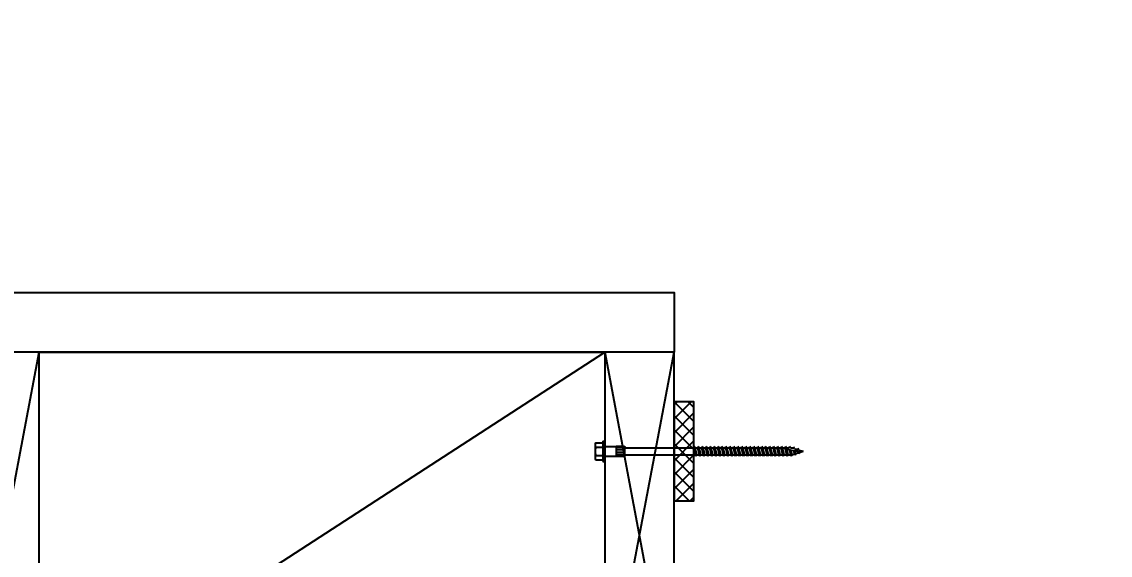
# Model space of a CAD drawing. Header units: inches. Extents: x -2661 to 42767, y -1222 to 9099.
# Drawn here: x 1841.86 to 1869.29, y 1115.02 to 1128.47 of the extents above; entities that cross this region are included whole.
import ezdxf
from ezdxf import colors
from ezdxf.entities.mleader import LeaderData, LeaderLine
from ezdxf.math import Vec2, Vec3

# ---------------------------------------------------------------- set-up
doc = ezdxf.new("R2010")
doc.units = ezdxf.units.IN
doc.header["$LTSCALE"] = 12
doc.header["$MEASUREMENT"] = 0
doc.layers.get('0').update_dxf_attribs({"linetype": 'CONTINUOUS'})
for name, color, linetype in [('S-ANNO-NOTE', 4, 'CONTINUOUS'), ('S-BOLT', 2, 'CONTINUOUS'), ('S-FASTENERS', 2, 'CONTINUOUS'), ('S-SIMPSON', 2, 'CONTINUOUS'), ('S-WOOD', 3, 'CONTINUOUS')]:
    doc.layers.add(name, color=color, linetype=linetype)
doc.styles.add('Arial', font='arial.ttf', dxfattribs={"width": 0.85})

# ---------------------------------------------------------------- blocks, each defined once
blk = doc.blocks.new('*U1149')
blk.add_lwpolyline([(1.75, -9.25), (0, -9.25), (0, 0), (1.75, 0)], close=True)
at = {"layer": 'S-WOOD', "color": 2}
for p, q in [((1.75, -9.25), (0, 0)), ((1.75, 0), (0, -9.25))]:
    blk.add_line(p, q, dxfattribs=at)
blk = doc.blocks.new('*U519')
at = {"color": 0}
blk.add_line((0, 9.25), (14.25, 0), dxfattribs=at)
blk.add_lwpolyline([(0, 9.25), (0, 0), (14.25, 0), (14.25, 9.25)], close=True)
blk = doc.blocks.new('SDS.25X5-f')
at = {"layer": 'S-SIMPSON'}
for p, q in [((0.26, 0.05), (-0.26, 0.05)), ((-0.26, 0.05), (-0.26, 0)), ((0.26, 0), (-0.26, 0)), ((-0.217, 0.224), (-0.217, 0.05)), ((0.162, 0.24), (-0.162, 0.24)), ((-0.108, 0.224), (-0.108, 0.05)), ((0.108, 0.224), (0.108, 0.05)), ((0.217, 0.224), (0.217, 0.05)), ((0.26, 0.05), (0.26, 0)), ((-0.126, -0.286), (-0.126, -0.5)), ((0.126, -0.286), (-0.126, -0.286)), ((0.128, -0.5), (-0.124, -0.5)), ((-0.087, -0.536), (-0.123, -0.5)), ((-0.087, -0.536), (-0.087, -2.291)), ((-0.082, -0.286), (-0.082, -0.5)), ((-0.019, -0.286), (-0.019, -0.5)), ((0.049, -0.286), (0.049, -0.5)), ((0.123, -0.5), (0.087, -0.536)), ((0.087, -0.532), (0.087, -2.25)), ((0.087, -0.532), (0.087, -2.25)), ((0.102, -0.286), (0.102, -0.5)), ((0.126, -0.286), (0.126, -0.5)), ((-0.087, -0.575), (-0.087, -2.291)), ((0.087, -2.182), (0.087, -2.25)), ((0.087, -2.182), (0.087, -2.25)), ((-0.087, -2.225), (-0.087, -2.291)), ((-0.087, -2.225), (-0.087, -2.291)), ((-0.087, -2.225), (-0.087, -2.291))]:
    blk.add_line(p, q, dxfattribs=at)
at = {"layer": 'S-SIMPSON', "color": 1}
for p, q in [((-0.123, -2.3), (0.087, -2.25)), ((-0.123, -2.3), (0.087, -2.25)), ((-0.123, -2.3), (0.087, -2.25)), ((0.123, -2.256), (-0.123, -2.3)), ((0.123, -2.256), (-0.123, -2.3)), ((0.123, -2.256), (-0.123, -2.3)), ((-0.087, -2.325), (-0.123, -2.3)), ((-0.087, -2.325), (-0.123, -2.3)), ((-0.087, -2.325), (-0.123, -2.3)), ((-0.123, -2.4), (0.087, -2.35)), ((-0.123, -2.4), (0.087, -2.35)), ((-0.123, -2.4), (0.087, -2.35)), ((-0.123, -2.4), (0.087, -2.35)), ((0.123, -2.356), (-0.123, -2.4)), ((0.123, -2.356), (-0.123, -2.4)), ((0.123, -2.356), (-0.123, -2.4)), ((0.123, -2.356), (-0.123, -2.4)), ((-0.087, -2.425), (-0.123, -2.4)), ((-0.087, -2.425), (-0.123, -2.4)), ((-0.087, -2.425), (-0.123, -2.4)), ((-0.087, -2.425), (-0.123, -2.4)), ((-0.087, -2.425), (-0.123, -2.4)), ((-0.123, -2.5), (0.087, -2.45)), ((-0.123, -2.5), (0.087, -2.45)), ((-0.123, -2.5), (0.087, -2.45)), ((-0.123, -2.5), (0.087, -2.45)), ((-0.123, -2.5), (0.087, -2.45)), ((-0.123, -2.5), (0.087, -2.45)), ((-0.123, -2.5), (0.087, -2.45)), ((-0.123, -2.5), (0.087, -2.45)), ((0.123, -2.456), (-0.123, -2.5)), ((0.123, -2.456), (-0.123, -2.5)), ((0.123, -2.456), (-0.123, -2.5)), ((0.123, -2.456), (-0.123, -2.5)), ((0.123, -2.456), (-0.123, -2.5)), ((0.123, -2.456), (-0.123, -2.5)), ((0.123, -2.456), (-0.123, -2.5)), ((0.123, -2.456), (-0.123, -2.5)), ((0.123, -2.456), (-0.123, -2.5)), ((-0.087, -2.325), (0.087, -2.282)), ((-0.087, -2.325), (0.087, -2.282)), ((-0.087, -2.325), (0.087, -2.282)), ((-0.087, -2.325), (-0.087, -2.391)), ((-0.087, -2.325), (-0.087, -2.391)), ((-0.087, -2.325), (-0.087, -2.391)), ((-0.087, -2.325), (-0.087, -2.391)), ((-0.087, -2.325), (-0.087, -2.391)), ((-0.087, -2.325), (-0.087, -2.391)), ((-0.087, -2.425), (0.087, -2.382)), ((-0.087, -2.425), (0.087, -2.382)), ((-0.087, -2.425), (0.087, -2.382)), ((-0.087, -2.425), (0.087, -2.382)), ((-0.087, -2.425), (0, -2.403)), ((-0.087, -2.425), (-0.087, -2.491)), ((-0.087, -2.425), (-0.087, -2.491)), ((-0.087, -2.425), (-0.087, -2.491)), ((-0.087, -2.425), (-0.087, -2.491)), ((-0.087, -2.425), (-0.087, -2.491)), ((-0.087, -2.425), (-0.087, -2.491)), ((-0.087, -2.425), (-0.087, -2.491)), ((-0.087, -2.425), (-0.087, -2.491)), ((-0.087, -2.425), (-0.087, -2.491)), ((-0.087, -2.425), (-0.087, -2.491)), ((-0.087, -2.425), (-0.087, -2.491)), ((-0.087, -2.425), (-0.087, -2.491)), ((-0.087, -2.491), (0.087, -2.45)), ((0.087, -2.25), (0.123, -2.256)), ((0.087, -2.25), (0.123, -2.256)), ((0.087, -2.25), (0.123, -2.256)), ((0.087, -2.282), (0.123, -2.256)), ((0.087, -2.282), (0.123, -2.256)), ((0.087, -2.282), (0.123, -2.256)), ((0.087, -2.282), (0.087, -2.35)), ((0.087, -2.282), (0.087, -2.35)), ((0.087, -2.282), (0.087, -2.35)), ((0.087, -2.282), (0.087, -2.35)), ((0.087, -2.282), (0.087, -2.35)), ((0.087, -2.282), (0.087, -2.35)), ((0.087, -2.35), (0.123, -2.356)), ((0.087, -2.35), (0.123, -2.356)), ((0.087, -2.35), (0.123, -2.356)), ((0.087, -2.35), (0.123, -2.356)), ((0.087, -2.382), (0.123, -2.356)), ((0.087, -2.382), (0.123, -2.356)), ((0.087, -2.382), (0.123, -2.356)), ((0.087, -2.382), (0.123, -2.356)), ((0.087, -2.382), (0.087, -2.45)), ((0.087, -2.382), (0.087, -2.45)), ((0.087, -2.382), (0.087, -2.45)), ((0.087, -2.382), (0.087, -2.45)), ((0.087, -2.382), (0.087, -2.45)), ((0.087, -2.382), (0.087, -2.45)), ((0.087, -2.382), (0.087, -2.45)), ((0.087, -2.382), (0.087, -2.45)), ((0.087, -2.382), (0.087, -2.45)), ((0.087, -2.382), (0.087, -2.45)), ((0.087, -2.45), (0.123, -2.456)), ((0.087, -2.45), (0.123, -2.456)), ((0.087, -2.45), (0.123, -2.456)), ((0.087, -2.45), (0.123, -2.456)), ((0.087, -2.45), (0.123, -2.456)), ((0.087, -2.45), (0.123, -2.456)), ((0.087, -2.45), (0.123, -2.456)), ((0.087, -2.45), (0.123, -2.456)), ((0.087, -2.45), (0.123, -2.456)), ((0.087, -2.482), (0.123, -2.456)), ((0.087, -2.482), (0.123, -2.456)), ((0.087, -2.482), (0.123, -2.456)), ((0.087, -2.482), (0.123, -2.456)), ((0.087, -2.482), (0.123, -2.456)), ((0.087, -2.482), (0.123, -2.456)), ((0.087, -2.482), (0.123, -2.456)), ((0.087, -2.482), (0.123, -2.456)), ((0.087, -2.482), (0.123, -2.456)), ((-0.087, -2.525), (-0.123, -2.5)), ((-0.087, -2.525), (-0.123, -2.5)), ((-0.087, -2.525), (-0.123, -2.5)), ((-0.087, -2.525), (-0.123, -2.5)), ((-0.087, -2.525), (-0.123, -2.5)), ((-0.087, -2.525), (-0.123, -2.5)), ((-0.087, -2.525), (-0.123, -2.5)), ((-0.087, -2.525), (-0.123, -2.5)), ((-0.087, -2.525), (-0.123, -2.5)), ((-0.087, -2.525), (-0.123, -2.5)), ((-0.087, -2.525), (-0.123, -2.5)), ((-0.087, -2.525), (-0.123, -2.5)), ((-0.087, -2.525), (-0.123, -2.5)), ((-0.123, -2.6), (0.087, -2.55)), ((-0.123, -2.6), (0.087, -2.55)), ((-0.123, -2.6), (0.087, -2.55)), ((-0.123, -2.6), (0.087, -2.55)), ((-0.123, -2.6), (0.087, -2.55)), ((-0.123, -2.6), (0.087, -2.55)), ((-0.123, -2.6), (0.087, -2.55)), ((-0.123, -2.6), (0.087, -2.55)), ((-0.123, -2.6), (0.087, -2.55)), ((0.123, -2.556), (-0.123, -2.6)), ((0.123, -2.556), (-0.123, -2.6)), ((0.123, -2.556), (-0.123, -2.6)), ((0.123, -2.556), (-0.123, -2.6)), ((0.123, -2.556), (-0.123, -2.6)), ((0.123, -2.556), (-0.123, -2.6)), ((0.123, -2.556), (-0.123, -2.6)), ((0.123, -2.556), (-0.123, -2.6)), ((0.123, -2.556), (-0.123, -2.6)), ((-0.087, -2.625), (-0.123, -2.6)), ((-0.087, -2.625), (-0.123, -2.6)), ((-0.087, -2.625), (-0.123, -2.6)), ((-0.087, -2.625), (-0.123, -2.6)), ((-0.087, -2.625), (-0.123, -2.6)), ((-0.087, -2.625), (-0.123, -2.6)), ((-0.087, -2.625), (-0.123, -2.6)), ((-0.087, -2.625), (-0.123, -2.6)), ((-0.087, -2.625), (-0.123, -2.6)), ((-0.123, -2.7), (0.087, -2.65)), ((-0.123, -2.7), (0.087, -2.65)), ((-0.123, -2.7), (0.087, -2.65)), ((-0.123, -2.7), (0.087, -2.65)), ((-0.123, -2.7), (0.087, -2.65)), ((-0.123, -2.7), (0.087, -2.65)), ((-0.123, -2.7), (0.087, -2.65)), ((-0.123, -2.7), (0.087, -2.65)), ((-0.123, -2.7), (0.087, -2.65)), ((-0.123, -2.7), (0.087, -2.65)), ((-0.123, -2.7), (0.087, -2.65)), ((0.123, -2.656), (-0.123, -2.7)), ((0.123, -2.656), (-0.123, -2.7)), ((0.123, -2.656), (-0.123, -2.7)), ((0.123, -2.656), (-0.123, -2.7)), ((0.123, -2.656), (-0.123, -2.7)), ((0.123, -2.656), (-0.123, -2.7)), ((0.123, -2.656), (-0.123, -2.7)), ((0.123, -2.656), (-0.123, -2.7)), ((0.123, -2.656), (-0.123, -2.7)), ((0.123, -2.656), (-0.123, -2.7)), ((0.123, -2.656), (-0.123, -2.7)), ((-0.087, -2.725), (-0.123, -2.7)), ((-0.087, -2.725), (-0.123, -2.7)), ((-0.087, -2.725), (-0.123, -2.7)), ((-0.087, -2.725), (-0.123, -2.7)), ((-0.087, -2.725), (-0.123, -2.7)), ((-0.087, -2.725), (-0.123, -2.7)), ((-0.087, -2.725), (-0.123, -2.7)), ((-0.087, -2.725), (-0.123, -2.7)), ((-0.087, -2.725), (-0.123, -2.7)), ((-0.087, -2.725), (-0.123, -2.7)), ((-0.087, -2.725), (-0.123, -2.7)), ((-0.087, -2.725), (-0.123, -2.7)), ((-0.087, -2.725), (-0.123, -2.7)), ((-0.087, -2.525), (0.087, -2.482)), ((-0.087, -2.525), (0.087, -2.482)), ((-0.087, -2.525), (0.087, -2.482)), ((-0.087, -2.525), (0.087, -2.482)), ((-0.087, -2.525), (0.087, -2.482)), ((-0.087, -2.525), (0.087, -2.482)), ((-0.087, -2.525), (0.087, -2.482)), ((-0.087, -2.525), (0.087, -2.482)), ((-0.087, -2.525), (0.087, -2.482)), ((-0.087, -2.525), (0.013, -2.5)), ((-0.087, -2.525), (0.013, -2.5)), ((-0.087, -2.525), (0.013, -2.5)), ((-0.087, -2.525), (0, -2.503)), ((-0.087, -2.525), (-0.087, -2.591)), ((-0.087, -2.525), (-0.087, -2.591)), ((-0.087, -2.525), (-0.087, -2.591)), ((-0.087, -2.525), (-0.087, -2.591)), ((-0.087, -2.525), (-0.087, -2.591)), ((-0.087, -2.525), (-0.087, -2.591)), ((-0.087, -2.525), (-0.087, -2.591)), ((-0.087, -2.525), (-0.087, -2.591)), ((-0.087, -2.525), (-0.087, -2.591)), ((-0.087, -2.525), (-0.087, -2.591)), ((-0.087, -2.525), (-0.087, -2.591)), ((-0.087, -2.625), (0.087, -2.582)), ((-0.087, -2.625), (0.087, -2.582)), ((-0.087, -2.625), (0.087, -2.582)), ((-0.087, -2.625), (0.087, -2.582)), ((-0.087, -2.625), (0.087, -2.582)), ((-0.087, -2.625), (0.087, -2.582)), ((-0.087, -2.625), (0.087, -2.582)), ((-0.087, -2.625), (0.087, -2.582)), ((-0.087, -2.625), (0.087, -2.582)), ((-0.087, -2.625), (-0.087, -2.691)), ((-0.087, -2.625), (-0.087, -2.691)), ((-0.087, -2.625), (-0.087, -2.691)), ((-0.087, -2.625), (-0.087, -2.691)), ((-0.087, -2.625), (-0.087, -2.691)), ((-0.087, -2.625), (-0.087, -2.691)), ((-0.087, -2.625), (-0.087, -2.691)), ((-0.087, -2.625), (-0.087, -2.691)), ((-0.087, -2.625), (-0.087, -2.691)), ((-0.087, -2.625), (-0.087, -2.691)), ((-0.087, -2.625), (-0.087, -2.691)), ((-0.087, -2.725), (0.087, -2.682)), ((-0.087, -2.725), (0.087, -2.682)), ((-0.087, -2.725), (0.087, -2.682)), ((-0.087, -2.725), (0.087, -2.682)), ((-0.087, -2.725), (0.087, -2.682)), ((-0.087, -2.725), (0.087, -2.682)), ((-0.087, -2.725), (0.087, -2.682)), ((-0.087, -2.725), (0.087, -2.682)), ((-0.087, -2.725), (0.087, -2.682)), ((-0.087, -2.725), (0.087, -2.682)), ((-0.087, -2.725), (0.087, -2.682)), ((-0.087, -2.725), (0, -2.703)), ((-0.087, -2.725), (0, -2.703)), ((-0.087, -2.725), (-0.087, -2.791)), ((-0.087, -2.725), (-0.087, -2.791)), ((-0.087, -2.725), (-0.087, -2.791)), ((-0.087, -2.725), (-0.087, -2.791)), ((-0.087, -2.725), (-0.087, -2.791)), ((-0.087, -2.725), (-0.087, -2.791)), ((-0.087, -2.725), (-0.087, -2.791)), ((-0.087, -2.725), (-0.087, -2.791)), ((-0.087, -2.725), (-0.087, -2.791)), ((-0.087, -2.725), (-0.087, -2.791)), ((0.087, -2.482), (0.087, -2.55)), ((0.087, -2.482), (0.087, -2.55)), ((0.087, -2.482), (0.087, -2.55)), ((0.087, -2.482), (0.087, -2.55)), ((0.087, -2.482), (0.087, -2.55)), ((0.087, -2.482), (0.087, -2.55)), ((0.087, -2.482), (0.087, -2.55)), ((0.087, -2.482), (0.087, -2.55)), ((0.087, -2.482), (0.087, -2.55)), ((0.087, -2.482), (0.087, -2.55)), ((0.087, -2.482), (0.087, -2.55)), ((0.087, -2.482), (0.087, -2.55)), ((0.087, -2.482), (0.087, -2.55)), ((0.087, -2.55), (0.123, -2.556)), ((0.087, -2.55), (0.123, -2.556)), ((0.087, -2.55), (0.123, -2.556)), ((0.087, -2.55), (0.123, -2.556)), ((0.087, -2.55), (0.123, -2.556)), ((0.087, -2.55), (0.123, -2.556)), ((0.087, -2.55), (0.123, -2.556)), ((0.087, -2.55), (0.123, -2.556)), ((0.087, -2.55), (0.123, -2.556)), ((0.087, -2.582), (0.123, -2.556)), ((0.087, -2.582), (0.123, -2.556)), ((0.087, -2.582), (0.123, -2.556)), ((0.087, -2.582), (0.123, -2.556)), ((0.087, -2.582), (0.123, -2.556)), ((0.087, -2.582), (0.123, -2.556)), ((0.087, -2.582), (0.123, -2.556)), ((0.087, -2.582), (0.123, -2.556)), ((0.087, -2.582), (0.123, -2.556)), ((0.087, -2.582), (0.087, -2.65)), ((0.087, -2.582), (0.087, -2.65)), ((0.087, -2.582), (0.087, -2.65)), ((0.087, -2.582), (0.087, -2.65)), ((0.087, -2.582), (0.087, -2.65)), ((0.087, -2.582), (0.087, -2.65)), ((0.087, -2.582), (0.087, -2.65)), ((0.087, -2.582), (0.087, -2.65)), ((0.087, -2.582), (0.087, -2.65)), ((0.087, -2.582), (0.087, -2.65)), ((0.087, -2.582), (0.087, -2.65)), ((0.087, -2.65), (0.123, -2.656)), ((0.087, -2.65), (0.123, -2.656)), ((0.087, -2.65), (0.123, -2.656)), ((0.087, -2.65), (0.123, -2.656)), ((0.087, -2.65), (0.123, -2.656)), ((0.087, -2.65), (0.123, -2.656)), ((0.087, -2.65), (0.123, -2.656)), ((0.087, -2.65), (0.123, -2.656)), ((0.087, -2.65), (0.123, -2.656)), ((0.087, -2.65), (0.123, -2.656)), ((0.087, -2.65), (0.123, -2.656)), ((0.087, -2.682), (0.123, -2.656)), ((0.087, -2.682), (0.123, -2.656)), ((0.087, -2.682), (0.123, -2.656)), ((0.087, -2.682), (0.123, -2.656)), ((0.087, -2.682), (0.123, -2.656)), ((0.087, -2.682), (0.123, -2.656)), ((0.087, -2.682), (0.123, -2.656)), ((0.087, -2.682), (0.123, -2.656)), ((0.087, -2.682), (0.123, -2.656)), ((0.087, -2.682), (0.123, -2.656)), ((0.087, -2.682), (0.123, -2.656)), ((0.087, -2.682), (0.087, -2.75)), ((0.087, -2.682), (0.087, -2.75)), ((0.087, -2.682), (0.087, -2.75)), ((0.087, -2.682), (0.087, -2.75)), ((0.087, -2.682), (0.087, -2.75)), ((0.087, -2.682), (0.087, -2.75)), ((0.087, -2.682), (0.087, -2.75)), ((0.087, -2.682), (0.087, -2.75)), ((-0.123, -2.8), (0.087, -2.75)), ((-0.123, -2.8), (0.087, -2.75)), ((-0.123, -2.8), (0.087, -2.75)), ((-0.123, -2.8), (0.087, -2.75)), ((-0.123, -2.8), (0.087, -2.75)), ((-0.123, -2.8), (0.087, -2.75)), ((-0.123, -2.8), (0.087, -2.75)), ((-0.123, -2.8), (0.087, -2.75)), ((0.123, -2.756), (-0.123, -2.8)), ((0.123, -2.756), (-0.123, -2.8)), ((0.123, -2.756), (-0.123, -2.8)), ((0.123, -2.756), (-0.123, -2.8)), ((0.123, -2.756), (-0.123, -2.8)), ((0.123, -2.756), (-0.123, -2.8)), ((0.123, -2.756), (-0.123, -2.8)), ((0.123, -2.756), (-0.123, -2.8)), ((0.123, -2.756), (-0.123, -2.8)), ((-0.087, -2.825), (-0.123, -2.8)), ((-0.087, -2.825), (-0.123, -2.8)), ((-0.087, -2.825), (-0.123, -2.8)), ((-0.087, -2.825), (-0.123, -2.8)), ((-0.087, -2.825), (-0.123, -2.8)), ((-0.087, -2.825), (-0.123, -2.8)), ((-0.087, -2.825), (-0.123, -2.8)), ((-0.087, -2.825), (-0.123, -2.8)), ((-0.087, -2.825), (-0.123, -2.8)), ((-0.087, -2.825), (-0.123, -2.8)), ((-0.123, -2.9), (0.087, -2.85)), ((-0.123, -2.9), (0.087, -2.85)), ((-0.123, -2.9), (0.087, -2.85)), ((-0.123, -2.9), (0.087, -2.85)), ((-0.123, -2.9), (0.087, -2.85)), ((-0.123, -2.9), (0.087, -2.85)), ((0.123, -2.856), (-0.123, -2.9)), ((0.123, -2.856), (-0.123, -2.9)), ((0.123, -2.856), (-0.123, -2.9)), ((0.123, -2.856), (-0.123, -2.9)), ((0.123, -2.856), (-0.123, -2.9)), ((0.123, -2.856), (-0.123, -2.9)), ((-0.087, -2.925), (-0.123, -2.9)), ((-0.087, -2.925), (-0.123, -2.9)), ((-0.087, -2.925), (-0.123, -2.9)), ((-0.087, -2.925), (-0.123, -2.9)), ((-0.087, -2.925), (-0.123, -2.9)), ((-0.087, -2.925), (-0.123, -2.9)), ((-0.123, -3), (0.087, -2.95)), ((-0.123, -3), (0.087, -2.95)), ((-0.123, -3), (0.087, -2.95)), ((-0.123, -3), (0.087, -2.95)), ((-0.123, -3), (0.087, -2.95)), ((-0.123, -3), (0.087, -2.95)), ((-0.123, -3), (0.087, -2.95)), ((0.123, -2.956), (-0.123, -3)), ((0.123, -2.956), (-0.123, -3)), ((0.123, -2.956), (-0.123, -3)), ((0.123, -2.956), (-0.123, -3)), ((0.123, -2.956), (-0.123, -3)), ((0.123, -2.956), (-0.123, -3)), ((0.123, -2.956), (-0.123, -3)), ((-0.087, -3.025), (-0.123, -3)), ((-0.087, -3.025), (-0.123, -3)), ((-0.087, -3.025), (-0.123, -3)), ((-0.087, -3.025), (-0.123, -3)), ((-0.087, -3.025), (-0.123, -3)), ((-0.087, -3.025), (-0.123, -3)), ((-0.087, -3.025), (-0.123, -3)), ((-0.087, -3.025), (-0.123, -3)), ((-0.087, -2.791), (0.087, -2.75)), ((-0.087, -2.825), (0.087, -2.782)), ((-0.087, -2.825), (0.087, -2.782)), ((-0.087, -2.825), (0.087, -2.782)), ((-0.087, -2.825), (0.087, -2.782)), ((-0.087, -2.825), (0.087, -2.782)), ((-0.087, -2.825), (0.087, -2.782)), ((-0.087, -2.825), (0.087, -2.782)), ((-0.087, -2.825), (0.087, -2.782)), ((-0.087, -2.825), (0.087, -2.782)), ((-0.087, -2.825), (0, -2.803)), ((-0.087, -2.825), (-0.087, -2.891)), ((-0.087, -2.825), (-0.087, -2.891)), ((-0.087, -2.825), (-0.087, -2.891)), ((-0.087, -2.825), (-0.087, -2.891)), ((-0.087, -2.825), (-0.087, -2.891)), ((-0.087, -2.825), (-0.087, -2.891)), ((-0.087, -2.825), (-0.087, -2.891)), ((-0.087, -2.825), (-0.087, -2.891)), ((-0.087, -2.925), (0.087, -2.882)), ((-0.087, -2.925), (0.087, -2.882)), ((-0.087, -2.925), (0.087, -2.882)), ((-0.087, -2.925), (0.087, -2.882)), ((-0.087, -2.925), (0.087, -2.882)), ((-0.087, -2.925), (0.087, -2.882)), ((-0.087, -2.925), (-0.087, -2.991)), ((-0.087, -2.925), (-0.087, -2.991)), ((-0.087, -2.925), (-0.087, -2.991)), ((-0.087, -2.925), (-0.087, -2.991)), ((-0.087, -2.925), (-0.087, -2.991)), ((-0.087, -2.925), (-0.087, -2.991)), ((-0.087, -2.925), (-0.087, -2.991)), ((-0.087, -3.025), (0.087, -2.982)), ((-0.087, -3.025), (0.087, -2.982)), ((-0.087, -3.025), (0.087, -2.982)), ((-0.087, -3.025), (0.087, -2.982)), ((-0.087, -3.025), (0.087, -2.982)), ((-0.087, -3.025), (0.087, -2.982)), ((-0.087, -3.025), (0.087, -2.982)), ((-0.087, -3.025), (0, -3.003)), ((0.087, -2.75), (0.123, -2.756)), ((0.087, -2.75), (0.123, -2.756)), ((0.087, -2.75), (0.123, -2.756)), ((0.087, -2.75), (0.123, -2.756)), ((0.087, -2.75), (0.123, -2.756)), ((0.087, -2.75), (0.123, -2.756)), ((0.087, -2.75), (0.123, -2.756)), ((0.087, -2.75), (0.123, -2.756)), ((0.087, -2.75), (0.123, -2.756)), ((0.087, -2.782), (0.123, -2.756)), ((0.087, -2.782), (0.123, -2.756)), ((0.087, -2.782), (0.123, -2.756)), ((0.087, -2.782), (0.123, -2.756)), ((0.087, -2.782), (0.123, -2.756)), ((0.087, -2.782), (0.123, -2.756)), ((0.087, -2.782), (0.123, -2.756)), ((0.087, -2.782), (0.123, -2.756)), ((0.087, -2.782), (0.123, -2.756)), ((0.087, -2.782), (0.087, -2.85)), ((0.087, -2.782), (0.087, -2.85)), ((0.087, -2.782), (0.087, -2.85)), ((0.087, -2.782), (0.087, -2.85)), ((0.087, -2.782), (0.087, -2.85)), ((0.087, -2.782), (0.087, -2.85)), ((0.087, -2.782), (0.087, -2.85)), ((0.087, -2.782), (0.087, -2.85)), ((0.087, -2.782), (0.087, -2.85)), ((0.087, -2.85), (0.123, -2.856)), ((0.087, -2.85), (0.123, -2.856)), ((0.087, -2.85), (0.123, -2.856)), ((0.087, -2.85), (0.123, -2.856)), ((0.087, -2.85), (0.123, -2.856)), ((0.087, -2.85), (0.123, -2.856)), ((0.087, -2.882), (0.123, -2.856)), ((0.087, -2.882), (0.123, -2.856)), ((0.087, -2.882), (0.123, -2.856)), ((0.087, -2.882), (0.123, -2.856)), ((0.087, -2.882), (0.123, -2.856)), ((0.087, -2.882), (0.123, -2.856)), ((0.087, -2.882), (0.087, -2.95)), ((0.087, -2.882), (0.087, -2.95)), ((0.087, -2.882), (0.087, -2.95)), ((0.087, -2.882), (0.087, -2.95)), ((0.087, -2.882), (0.087, -2.95)), ((0.087, -2.882), (0.087, -2.95)), ((0.087, -2.882), (0.087, -2.95)), ((0.087, -2.95), (0.123, -2.956)), ((0.087, -2.95), (0.123, -2.956)), ((0.087, -2.95), (0.123, -2.956)), ((0.087, -2.95), (0.123, -2.956)), ((0.087, -2.95), (0.123, -2.956)), ((0.087, -2.95), (0.123, -2.956)), ((0.087, -2.95), (0.123, -2.956)), ((0.087, -2.982), (0.123, -2.956)), ((0.087, -2.982), (0.123, -2.956)), ((0.087, -2.982), (0.123, -2.956)), ((0.087, -2.982), (0.123, -2.956)), ((0.087, -2.982), (0.123, -2.956)), ((0.087, -2.982), (0.123, -2.956)), ((0.087, -2.982), (0.123, -2.956)), ((0.087, -2.982), (0.087, -3.05)), ((0.087, -2.982), (0.087, -3.05)), ((0.087, -2.982), (0.087, -3.05)), ((0.087, -2.982), (0.087, -3.05)), ((0.087, -2.982), (0.087, -3.05)), ((0.087, -2.982), (0.087, -3.05)), ((0.087, -2.982), (0.087, -3.05)), ((0.087, -2.982), (0.087, -3.05)), ((0.087, -2.982), (0.087, -3.05)), ((0.087, -2.982), (0.087, -3.05)), ((0.087, -2.982), (0.087, -3.05)), ((0.087, -2.982), (0.087, -3.05)), ((0.087, -2.982), (0.087, -3.05)), ((0.087, -2.982), (0.087, -3.05)), ((-0.123, -3.1), (0.087, -3.05)), ((-0.123, -3.1), (0.087, -3.05)), ((-0.123, -3.1), (0.087, -3.05)), ((-0.123, -3.1), (0.087, -3.05)), ((-0.123, -3.1), (0.087, -3.05)), ((-0.123, -3.1), (0.087, -3.05)), ((0.123, -3.056), (-0.123, -3.1)), ((0.123, -3.056), (-0.123, -3.1)), ((0.123, -3.056), (-0.123, -3.1)), ((0.123, -3.056), (-0.123, -3.1)), ((0.123, -3.056), (-0.123, -3.1)), ((0.123, -3.056), (-0.123, -3.1)), ((-0.087, -3.125), (-0.123, -3.1)), ((-0.087, -3.125), (-0.123, -3.1)), ((-0.087, -3.125), (-0.123, -3.1)), ((-0.087, -3.125), (-0.123, -3.1)), ((-0.087, -3.125), (-0.123, -3.1)), ((-0.087, -3.125), (-0.123, -3.1)), ((-0.087, -3.125), (-0.123, -3.1)), ((-0.123, -3.2), (0.087, -3.15)), ((-0.123, -3.2), (0.087, -3.15)), ((-0.123, -3.2), (0.087, -3.15)), ((0.123, -3.156), (-0.123, -3.2)), ((0.123, -3.156), (-0.123, -3.2)), ((0.123, -3.156), (-0.123, -3.2)), ((-0.087, -3.225), (-0.123, -3.2)), ((-0.087, -3.225), (-0.123, -3.2)), ((-0.087, -3.225), (-0.123, -3.2)), ((-0.123, -3.3), (0.087, -3.25)), ((-0.123, -3.3), (0.087, -3.25)), ((-0.123, -3.3), (0.087, -3.25)), ((0.123, -3.256), (-0.123, -3.3)), ((0.123, -3.256), (-0.123, -3.3)), ((0.123, -3.256), (-0.123, -3.3)), ((-0.087, -3.025), (-0.087, -3.091)), ((-0.087, -3.025), (-0.087, -3.091)), ((-0.087, -3.025), (-0.087, -3.091)), ((-0.087, -3.025), (-0.087, -3.091)), ((-0.087, -3.025), (-0.087, -3.091)), ((-0.087, -3.025), (-0.087, -3.091)), ((-0.087, -3.025), (-0.087, -3.091)), ((-0.087, -3.025), (-0.087, -3.091)), ((-0.087, -3.125), (0.087, -3.082)), ((-0.087, -3.125), (0.087, -3.082)), ((-0.087, -3.125), (0.087, -3.082)), ((-0.087, -3.125), (0.087, -3.082)), ((-0.087, -3.125), (0.087, -3.082)), ((-0.087, -3.125), (0.087, -3.082)), ((-0.087, -3.125), (0, -3.103)), ((-0.087, -3.125), (-0.087, -3.191)), ((-0.087, -3.125), (-0.087, -3.191)), ((-0.087, -3.125), (-0.087, -3.191)), ((-0.087, -3.125), (-0.087, -3.191)), ((-0.087, -3.125), (-0.087, -3.191)), ((-0.087, -3.125), (-0.087, -3.191)), ((-0.087, -3.125), (-0.087, -3.191)), ((-0.087, -3.225), (0.087, -3.182)), ((-0.087, -3.225), (0.087, -3.182)), ((-0.087, -3.225), (0.087, -3.182)), ((-0.087, -3.225), (-0.087, -3.291)), ((-0.087, -3.225), (-0.087, -3.291)), ((-0.087, -3.225), (-0.087, -3.291)), ((-0.087, -3.225), (-0.087, -3.291)), ((-0.087, -3.225), (-0.087, -3.291)), ((-0.087, -3.325), (0.087, -3.282)), ((-0.087, -3.325), (0.087, -3.282)), ((-0.087, -3.325), (0.087, -3.282)), ((0.087, -3.05), (0.123, -3.056)), ((0.087, -3.05), (0.123, -3.056)), ((0.087, -3.05), (0.123, -3.056)), ((0.087, -3.05), (0.123, -3.056)), ((0.087, -3.05), (0.123, -3.056)), ((0.087, -3.05), (0.123, -3.056)), ((0.087, -3.082), (0.123, -3.056)), ((0.087, -3.082), (0.123, -3.056)), ((0.087, -3.082), (0.123, -3.056)), ((0.087, -3.082), (0.123, -3.056)), ((0.087, -3.082), (0.123, -3.056)), ((0.087, -3.082), (0.123, -3.056)), ((0.087, -3.082), (0.087, -3.15)), ((0.087, -3.082), (0.087, -3.15)), ((0.087, -3.082), (0.087, -3.15)), ((0.087, -3.082), (0.087, -3.15)), ((0.087, -3.082), (0.087, -3.15)), ((0.087, -3.082), (0.087, -3.15)), ((0.087, -3.082), (0.087, -3.15)), ((0.087, -3.15), (0.123, -3.156)), ((0.087, -3.15), (0.123, -3.156)), ((0.087, -3.15), (0.123, -3.156)), ((0.087, -3.182), (0.123, -3.156)), ((0.087, -3.182), (0.123, -3.156)), ((0.087, -3.182), (0.123, -3.156)), ((0.087, -3.182), (0.087, -3.25)), ((0.087, -3.182), (0.087, -3.25)), ((0.087, -3.182), (0.087, -3.25)), ((0.087, -3.182), (0.087, -3.25)), ((0.087, -3.182), (0.087, -3.25)), ((0.087, -3.25), (0.123, -3.256)), ((0.087, -3.25), (0.123, -3.256)), ((0.087, -3.25), (0.123, -3.256)), ((0.087, -3.282), (0.123, -3.256)), ((0.087, -3.282), (0.123, -3.256)), ((0.087, -3.282), (0.123, -3.256)), ((0.087, -3.282), (0.087, -3.35)), ((0.087, -3.282), (0.087, -3.35)), ((0.087, -3.282), (0.087, -3.35)), ((0.087, -3.282), (0.087, -3.35)), ((0.087, -3.282), (0.087, -3.35)), ((0.087, -3.282), (0.087, -3.35)), ((0.087, -3.282), (0.087, -3.35)), ((0.087, -3.282), (0.087, -3.35)), ((-0.087, -3.325), (-0.123, -3.3)), ((-0.087, -3.325), (-0.123, -3.3)), ((-0.087, -3.325), (-0.123, -3.3)), ((-0.123, -3.4), (0.087, -3.35)), ((-0.123, -3.4), (0.087, -3.35)), ((-0.123, -3.4), (0.087, -3.35)), ((-0.123, -3.4), (0.087, -3.35)), ((0.123, -3.356), (-0.123, -3.4)), ((0.123, -3.356), (-0.123, -3.4)), ((0.123, -3.356), (-0.123, -3.4)), ((0.123, -3.356), (-0.123, -3.4)), ((-0.087, -3.425), (-0.123, -3.4)), ((-0.087, -3.425), (-0.123, -3.4)), ((-0.087, -3.425), (-0.123, -3.4)), ((-0.087, -3.425), (-0.123, -3.4)), ((-0.123, -3.5), (0.087, -3.45)), ((-0.123, -3.5), (0.087, -3.45)), ((-0.123, -3.5), (0.087, -3.45)), ((-0.123, -3.5), (0.087, -3.45)), ((0.123, -3.456), (-0.123, -3.5)), ((0.123, -3.456), (-0.123, -3.5)), ((0.123, -3.456), (-0.123, -3.5)), ((0.123, -3.456), (-0.123, -3.5)), ((-0.087, -3.525), (-0.123, -3.5)), ((-0.087, -3.525), (-0.123, -3.5)), ((-0.087, -3.525), (-0.123, -3.5)), ((-0.087, -3.525), (-0.123, -3.5)), ((-0.087, -3.525), (-0.123, -3.5)), ((-0.123, -3.6), (0.087, -3.55)), ((-0.123, -3.6), (0.087, -3.55)), ((-0.123, -3.6), (0.087, -3.55)), ((-0.123, -3.6), (0.087, -3.55)), ((0.123, -3.556), (-0.123, -3.6)), ((0.123, -3.556), (-0.123, -3.6)), ((0.123, -3.556), (-0.123, -3.6)), ((0.123, -3.556), (-0.123, -3.6)), ((-0.087, -3.325), (-0.087, -3.391)), ((-0.087, -3.325), (-0.087, -3.391)), ((-0.087, -3.325), (-0.087, -3.391)), ((-0.087, -3.325), (-0.087, -3.391)), ((-0.087, -3.325), (-0.087, -3.391)), ((-0.087, -3.325), (-0.087, -3.391)), ((-0.087, -3.325), (-0.087, -3.391)), ((-0.087, -3.325), (-0.087, -3.391)), ((-0.087, -3.425), (0.087, -3.382)), ((-0.087, -3.425), (0.087, -3.382)), ((-0.087, -3.425), (0.087, -3.382)), ((-0.087, -3.425), (0.087, -3.382)), ((-0.087, -3.425), (-0.087, -3.491)), ((-0.087, -3.425), (-0.087, -3.491)), ((-0.087, -3.425), (-0.087, -3.491)), ((-0.087, -3.425), (-0.087, -3.491)), ((-0.087, -3.425), (-0.087, -3.491)), ((-0.087, -3.425), (-0.087, -3.491)), ((-0.087, -3.525), (0.087, -3.482)), ((-0.087, -3.525), (0.087, -3.482)), ((-0.087, -3.525), (0.087, -3.482)), ((-0.087, -3.525), (0.087, -3.482)), ((-0.087, -3.525), (0, -3.503)), ((-0.087, -3.525), (-0.087, -3.591)), ((-0.087, -3.525), (-0.087, -3.591)), ((-0.087, -3.525), (-0.087, -3.591)), ((-0.087, -3.525), (-0.087, -3.591)), ((-0.087, -3.525), (-0.087, -3.591)), ((-0.087, -3.525), (-0.087, -3.591)), ((-0.087, -3.525), (-0.087, -3.591)), ((0.087, -3.35), (0.123, -3.356)), ((0.087, -3.35), (0.123, -3.356)), ((0.087, -3.35), (0.123, -3.356)), ((0.087, -3.35), (0.123, -3.356)), ((0.087, -3.382), (0.123, -3.356)), ((0.087, -3.382), (0.123, -3.356)), ((0.087, -3.382), (0.123, -3.356)), ((0.087, -3.382), (0.123, -3.356)), ((0.087, -3.382), (0.087, -3.45)), ((0.087, -3.382), (0.087, -3.45)), ((0.087, -3.382), (0.087, -3.45)), ((0.087, -3.382), (0.087, -3.45)), ((0.087, -3.382), (0.087, -3.45)), ((0.087, -3.382), (0.087, -3.45)), ((0.087, -3.45), (0.123, -3.456)), ((0.087, -3.45), (0.123, -3.456)), ((0.087, -3.45), (0.123, -3.456)), ((0.087, -3.45), (0.123, -3.456)), ((0.087, -3.482), (0.123, -3.456)), ((0.087, -3.482), (0.123, -3.456)), ((0.087, -3.482), (0.123, -3.456)), ((0.087, -3.482), (0.123, -3.456)), ((0.087, -3.482), (0.087, -3.55)), ((0.087, -3.482), (0.087, -3.55)), ((0.087, -3.482), (0.087, -3.55)), ((0.087, -3.482), (0.087, -3.55)), ((0.087, -3.482), (0.087, -3.55)), ((0.087, -3.482), (0.087, -3.55)), ((0.087, -3.482), (0.087, -3.55)), ((0.087, -3.55), (0.123, -3.556)), ((0.087, -3.55), (0.123, -3.556)), ((0.087, -3.55), (0.123, -3.556)), ((0.087, -3.55), (0.123, -3.556)), ((0.087, -3.582), (0.123, -3.556)), ((0.087, -3.582), (0.123, -3.556)), ((0.087, -3.582), (0.123, -3.556)), ((0.087, -3.582), (0.123, -3.556)), ((-0.087, -3.625), (-0.123, -3.6)), ((-0.087, -3.625), (-0.123, -3.6)), ((-0.087, -3.625), (-0.123, -3.6)), ((-0.087, -3.625), (-0.123, -3.6)), ((-0.123, -3.7), (0.087, -3.65)), ((-0.123, -3.7), (0.087, -3.65)), ((-0.123, -3.7), (0.087, -3.65)), ((-0.123, -3.7), (0.087, -3.65)), ((-0.123, -3.7), (0.087, -3.65)), ((0.123, -3.656), (-0.123, -3.7)), ((0.123, -3.656), (-0.123, -3.7)), ((0.123, -3.656), (-0.123, -3.7)), ((0.123, -3.656), (-0.123, -3.7)), ((0.123, -3.656), (-0.123, -3.7)), ((-0.087, -3.725), (-0.123, -3.7)), ((-0.087, -3.725), (-0.123, -3.7)), ((-0.087, -3.725), (-0.123, -3.7)), ((-0.087, -3.725), (-0.123, -3.7)), ((-0.087, -3.725), (-0.123, -3.7)), ((-0.123, -3.8), (0.087, -3.75)), ((-0.123, -3.8), (0.087, -3.75)), ((-0.123, -3.8), (0.087, -3.75)), ((-0.123, -3.8), (0.087, -3.75)), ((0.123, -3.756), (-0.123, -3.8)), ((0.123, -3.756), (-0.123, -3.8)), ((0.123, -3.756), (-0.123, -3.8)), ((0.123, -3.756), (-0.123, -3.8)), ((-0.087, -3.825), (-0.123, -3.8)), ((-0.087, -3.825), (-0.123, -3.8)), ((-0.087, -3.825), (-0.123, -3.8)), ((-0.087, -3.825), (-0.123, -3.8)), ((-0.087, -3.625), (0.087, -3.582)), ((-0.087, -3.625), (0.087, -3.582)), ((-0.087, -3.625), (0.087, -3.582)), ((-0.087, -3.625), (0.087, -3.582)), ((-0.087, -3.625), (-0.087, -3.691)), ((-0.087, -3.625), (-0.087, -3.691)), ((-0.087, -3.625), (-0.087, -3.691)), ((-0.087, -3.625), (-0.087, -3.691)), ((-0.087, -3.625), (-0.087, -3.691)), ((-0.087, -3.625), (-0.087, -3.691)), ((-0.087, -3.625), (-0.087, -3.691)), ((-0.087, -3.725), (0.087, -3.682)), ((-0.087, -3.725), (0.087, -3.682)), ((-0.087, -3.725), (0.087, -3.682)), ((-0.087, -3.725), (0.087, -3.682)), ((-0.087, -3.725), (0.087, -3.682)), ((-0.087, -3.725), (-0.087, -3.791)), ((-0.087, -3.725), (-0.087, -3.791)), ((-0.087, -3.725), (-0.087, -3.791)), ((-0.087, -3.725), (-0.087, -3.791)), ((-0.087, -3.825), (0.087, -3.782)), ((-0.087, -3.825), (0.087, -3.782)), ((-0.087, -3.825), (0.087, -3.782)), ((-0.087, -3.825), (0.087, -3.782)), ((-0.087, -3.825), (-0.087, -3.891)), ((-0.087, -3.825), (-0.087, -3.891)), ((-0.087, -3.825), (-0.087, -3.891)), ((-0.087, -3.825), (-0.087, -3.891)), ((-0.087, -3.825), (-0.087, -3.891)), ((-0.087, -3.825), (-0.087, -3.891)), ((0.087, -3.582), (0.087, -3.65)), ((0.087, -3.582), (0.087, -3.65)), ((0.087, -3.582), (0.087, -3.65)), ((0.087, -3.582), (0.087, -3.65)), ((0.087, -3.582), (0.087, -3.65)), ((0.087, -3.582), (0.087, -3.65)), ((0.087, -3.582), (0.087, -3.65)), ((0.087, -3.65), (0.123, -3.656)), ((0.087, -3.65), (0.123, -3.656)), ((0.087, -3.65), (0.123, -3.656)), ((0.087, -3.65), (0.123, -3.656)), ((0.087, -3.65), (0.123, -3.656)), ((0.087, -3.682), (0.123, -3.656)), ((0.087, -3.682), (0.123, -3.656)), ((0.087, -3.682), (0.123, -3.656)), ((0.087, -3.682), (0.123, -3.656)), ((0.087, -3.682), (0.123, -3.656)), ((0.087, -3.682), (0.087, -3.75)), ((0.087, -3.682), (0.087, -3.75)), ((0.087, -3.682), (0.087, -3.75)), ((0.087, -3.682), (0.087, -3.75)), ((0.087, -3.75), (0.123, -3.756)), ((0.087, -3.75), (0.123, -3.756)), ((0.087, -3.75), (0.123, -3.756)), ((0.087, -3.75), (0.123, -3.756)), ((0.087, -3.782), (0.123, -3.756)), ((0.087, -3.782), (0.123, -3.756)), ((0.087, -3.782), (0.123, -3.756)), ((0.087, -3.782), (0.123, -3.756)), ((0.087, -3.782), (0.087, -3.85)), ((0.087, -3.782), (0.087, -3.85)), ((0.087, -3.782), (0.087, -3.85)), ((0.087, -3.782), (0.087, -3.85)), ((0.087, -3.782), (0.087, -3.85)), ((0.087, -3.782), (0.087, -3.85)), ((-0.123, -3.9), (0.087, -3.85)), ((-0.123, -3.9), (0.087, -3.85)), ((-0.123, -3.9), (0.087, -3.85)), ((-0.123, -3.9), (0.087, -3.85)), ((0.123, -3.856), (-0.123, -3.9)), ((0.123, -3.856), (-0.123, -3.9)), ((0.123, -3.856), (-0.123, -3.9)), ((0.123, -3.856), (-0.123, -3.9)), ((-0.087, -3.925), (-0.123, -3.9)), ((-0.087, -3.925), (-0.123, -3.9)), ((-0.087, -3.925), (-0.123, -3.9)), ((-0.087, -3.925), (-0.123, -3.9)), ((-0.123, -4), (0.087, -3.95)), ((-0.123, -4), (0.087, -3.95)), ((-0.123, -4), (0.087, -3.95)), ((-0.123, -4), (0.087, -3.95)), ((0.123, -3.956), (-0.123, -4)), ((0.123, -3.956), (-0.123, -4)), ((0.123, -3.956), (-0.123, -4)), ((0.123, -3.956), (-0.123, -4)), ((-0.087, -4.025), (-0.123, -4)), ((-0.087, -4.025), (-0.123, -4)), ((-0.087, -4.025), (-0.123, -4)), ((-0.087, -4.025), (-0.123, -4)), ((-0.123, -4.1), (0.087, -4.05)), ((-0.123, -4.1), (0.087, -4.05)), ((0.123, -4.056), (-0.123, -4.1)), ((0.123, -4.056), (-0.123, -4.1)), ((-0.087, -4.125), (-0.123, -4.1)), ((-0.087, -4.125), (-0.123, -4.1)), ((-0.087, -3.925), (0.087, -3.882)), ((-0.087, -3.925), (0.087, -3.882)), ((-0.087, -3.925), (0.087, -3.882)), ((-0.087, -3.925), (0.087, -3.882)), ((-0.087, -3.925), (-0.087, -3.991)), ((-0.087, -3.925), (-0.087, -3.991)), ((-0.087, -3.925), (-0.087, -3.991)), ((-0.087, -3.925), (-0.087, -3.991)), ((-0.087, -4.025), (0.087, -3.982)), ((-0.087, -4.025), (0.087, -3.982)), ((-0.087, -4.025), (0.087, -3.982)), ((-0.087, -4.025), (0.087, -3.982)), ((-0.087, -4.025), (-0.087, -4.091)), ((-0.087, -4.125), (0.087, -4.082)), ((-0.087, -4.125), (0.087, -4.082)), ((0.087, -3.85), (0.123, -3.856)), ((0.087, -3.85), (0.123, -3.856)), ((0.087, -3.85), (0.123, -3.856)), ((0.087, -3.85), (0.123, -3.856)), ((0.087, -3.882), (0.123, -3.856)), ((0.087, -3.882), (0.123, -3.856)), ((0.087, -3.882), (0.123, -3.856)), ((0.087, -3.882), (0.123, -3.856)), ((0.087, -3.882), (0.087, -3.95)), ((0.087, -3.882), (0.087, -3.95)), ((0.087, -3.882), (0.087, -3.95)), ((0.087, -3.882), (0.087, -3.95)), ((0.087, -3.95), (0.123, -3.956)), ((0.087, -3.95), (0.123, -3.956)), ((0.087, -3.95), (0.123, -3.956)), ((0.087, -3.95), (0.123, -3.956)), ((0.087, -3.982), (0.123, -3.956)), ((0.087, -3.982), (0.123, -3.956)), ((0.087, -3.982), (0.123, -3.956)), ((0.087, -3.982), (0.123, -3.956)), ((0.087, -3.982), (0.087, -4.05)), ((0.087, -4.05), (0.123, -4.056)), ((0.087, -4.05), (0.123, -4.056)), ((0.087, -4.082), (0.123, -4.056)), ((0.087, -4.082), (0.123, -4.056)), ((0.087, -4.082), (0.087, -4.15)), ((0.087, -4.082), (0.087, -4.15)), ((-0.123, -4.2), (0.087, -4.15)), ((-0.123, -4.2), (0.087, -4.15)), ((0.123, -4.156), (-0.123, -4.2)), ((0.123, -4.156), (-0.123, -4.2)), ((-0.087, -4.225), (-0.123, -4.2)), ((-0.087, -4.225), (-0.123, -4.2)), ((-0.123, -4.3), (0.087, -4.25)), ((0.123, -4.256), (-0.123, -4.3)), ((-0.087, -4.325), (-0.123, -4.3)), ((-0.123, -4.4), (0.087, -4.35)), ((0.123, -4.356), (-0.123, -4.4)), ((-0.087, -4.125), (-0.087, -4.191)), ((-0.087, -4.125), (-0.087, -4.191)), ((-0.087, -4.225), (0.087, -4.182)), ((-0.087, -4.225), (0.087, -4.182)), ((-0.087, -4.225), (-0.087, -4.291)), ((-0.087, -4.325), (0.087, -4.282)), ((-0.087, -4.325), (-0.087, -4.391)), ((-0.087, -4.425), (0.087, -4.382)), ((0.087, -4.15), (0.123, -4.156)), ((0.087, -4.15), (0.123, -4.156)), ((0.087, -4.182), (0.123, -4.156)), ((0.087, -4.182), (0.123, -4.156)), ((0.087, -4.182), (0.087, -4.25)), ((0.087, -4.25), (0.123, -4.256)), ((0.087, -4.282), (0.123, -4.256)), ((0.087, -4.282), (0.087, -4.35)), ((0.087, -4.35), (0.123, -4.356)), ((0.087, -4.382), (0.123, -4.356)), ((0.087, -4.382), (0.087, -4.45)), ((-0.087, -4.425), (-0.123, -4.4)), ((-0.123, -4.5), (0.087, -4.45)), ((0.123, -4.456), (-0.123, -4.5)), ((-0.087, -4.525), (-0.123, -4.5)), ((-0.123, -4.6), (0.079, -4.552)), ((0.074, -4.565), (-0.123, -4.6)), ((-0.087, -4.625), (-0.123, -4.6)), ((-0.123, -4.7), (0.042, -4.661)), ((-0.087, -4.425), (-0.087, -4.491)), ((-0.087, -4.525), (0.087, -4.482)), ((-0.087, -4.525), (-0.087, -4.591)), ((-0.087, -4.625), (0.066, -4.587)), ((-0.087, -4.625), (-0.087, -4.691)), ((0.087, -4.45), (0.123, -4.456)), ((0.087, -4.482), (0.123, -4.456)), ((0.087, -4.482), (0.087, -4.55)), ((0.087, -4.55), (0.123, -4.556)), ((0.087, -4.582), (0.123, -4.556)), ((0.087, -4.582), (0.087, -4.65)), ((0.087, -4.65), (0.123, -4.656)), ((0.087, -4.682), (0.123, -4.656)), ((0.04, -4.671), (-0.123, -4.7)), ((-0.087, -4.725), (-0.123, -4.7)), ((-0.093, -4.793), (0.018, -4.766)), ((0.017, -4.775), (-0.093, -4.793)), ((-0.058, -4.818), (-0.093, -4.793)), ((-0.087, -4.725), (0.033, -4.695)), ((-0.087, -4.725), (-0.067, -4.787)), ((-0.064, -4.886), (0.004, -4.87)), ((0.004, -4.877), (-0.064, -4.886)), ((-0.028, -4.91), (-0.064, -4.886)), ((-0.058, -4.818), (0.013, -4.8)), ((-0.058, -4.818), (-0.038, -4.88)), ((-0.028, -4.91), (0.002, -4.903)), ((-0.028, -4.91), (0, -5)), ((0.033, -4.895), (0, -5)), ((0.033, -4.895), (0.069, -4.87)), ((0.067, -4.786), (0.043, -4.865)), ((0.043, -4.865), (0.069, -4.87)), ((0.067, -4.786), (0.103, -4.761)), ((0.087, -4.724), (0.077, -4.757)), ((0.077, -4.757), (0.103, -4.761)), ((0.087, -4.682), (0.087, -4.724))]:
    blk.add_line(p, q, dxfattribs=at)
at = {"layer": 'S-SIMPSON'}
for points in [[(-0.119, -0.031), (-0.119, -0.286)], [(0.123, -0.031), (0.123, -0.286)], [(0, -0.5), (-0.126, -0.5)]]:
    blk.add_lwpolyline(points, dxfattribs=at)
for centre, radius, start, end in [((-0.162, 0.138), 0.102, 57.7958, 122.2042), ((-0.15, -0.031), 0.0312, 0, 90), ((0, -0.143), 0.383, 73.5736, 106.4264), ((0.162, 0.138), 0.102, 57.7958, 122.2042), ((0.154, -0.031), 0.0312, 90, 180)]:
    blk.add_arc(centre, radius, start, end, dxfattribs=at)
at = {"layer": 'S-SIMPSON', "color": 1}
blk.add_arc((1.159, -4.973), 1.159, 157.6147, 181.3564, dxfattribs=at)
blk = doc.blocks.new('*U1288')
at = {"layer": 'S-FASTENERS'}
blk.add_blockref('SDS.25X5-f', (0, 0), dxfattribs=at)
blk = doc.blocks.new('DECK LEDGER_SDS_PARALLEL')
at = {"layer": 'S-BOLT', "linetype": 'ByBlock'}
h = blk.add_hatch(dxfattribs=at)
h.set_pattern_fill('ANSI37', color=252, scale=2, style=0)
h.set_pattern_definition([(45, (-3854.025, -2009.73682), (-0.176776695, 0.176776695), []), (135, (-3854.025, -2009.73682), (-0.176776695, -0.176776695), [])])
h.paths.add_polyline_path([(-0.5, -5.25), (0, -5.25), (0, -2.75), (-0.5, -2.75)])
at = {"layer": 'S-BOLT'}
blk.add_lwpolyline([(-0.5, -5.25), (0, -5.25), (0, -2.75), (-0.5, -2.75)], close=True, dxfattribs=at)
at = {"layer": 'S-WOOD'}
blk.add_lwpolyline([(-36, 0), (-0.5, 0), (-0.5, -1.5), (-36, -1.5)], dxfattribs=at)
at = {"layer": 'S-FASTENERS', "rotation": 89.99999999999999}
blk.add_blockref('*U1288', (-2.25, -4), dxfattribs=at)
at = {"layer": 'S-WOOD', "xscale": -1}
for p in [(-16.5, -1.5), (-0.5, -1.5)]:
    blk.add_blockref('*U1149', p, dxfattribs=at)
at = {"layer": 'S-WOOD', "color": 2, "xscale": -1, "rotation": 180}
blk.add_blockref('*U519', (-16.5, -1.5), dxfattribs=at)
blk = doc.blocks.new('DECK LEDGER_SDS_PERPENDICULAR')
at = {"layer": 'S-ANNO-NOTE'}
ml = blk.add_multileader_mtext('Standard', dxfattribs=at)
ml.set_content('\\A1;DECK SHEATHING PER PLAN', color=4, style='Arial')
ml.set_leader_properties(color=2)
ml.build(insert=Vec2(0, 0))
ml.multileader.update_dxf_attribs({"dogleg_length": 0.36, "arrow_head_size": 1.312, "scale": 12})
ctx = ml.context
ctx.base_point, ctx.scale, ctx.char_height, ctx.arrow_head_size, ctx.landing_gap_size, ctx.plane_origin = Vec3(-28.485, 7.749), 12, 1.125, 1.312, 1.08, Vec3(31.641, 312.853)
ctx.text_align_type = 2
notes = []
notes.append((ctx, [(0, (1, 1, 0), (-13.136, 7.749), (-1, 0), 1.5, [(0, [(-9.125, 1.5)], 0, [])])]))
ctx.mtext.insert, ctx.mtext.width, ctx.mtext.defined_height, ctx.mtext.alignment, ctx.mtext.flow_direction = Vec3(-15.716, 8.312), 11.80391, 2.69, 3, 5
for ctx, leaders in notes:
    for number, flags, end, landing, length, lines in leaders:
        leader = LeaderData()
        leader.index, (leader.has_last_leader_line, leader.has_dogleg_vector, leader.attachment_direction) = number, flags
        leader.last_leader_point, leader.dogleg_vector, leader.dogleg_length = Vec3(end), Vec3(landing), length
        for number, points, colour, breaks in lines:
            line = LeaderLine()
            line.index, line.vertices, line.color, line.breaks = number, Vec3.list(points), colors.encode_raw_color(colour), breaks
            leader.lines.append(line)
        ctx.leaders.append(leader)

msp = doc.modelspace()

# ---------------------------------------------------------------- block references
at = {"layer": 'S-ANNO-NOTE', "color": 0, "linetype": 'ByBlock'}
for name, p in [('DECK LEDGER_SDS_PARALLEL', (1858.79922, 1121.64344)), ('DECK LEDGER_SDS_PERPENDICULAR', (1949.64676, 1120.14344))]:
    msp.add_blockref(name, p, dxfattribs=at)

doc.saveas('drawing.dxf')
